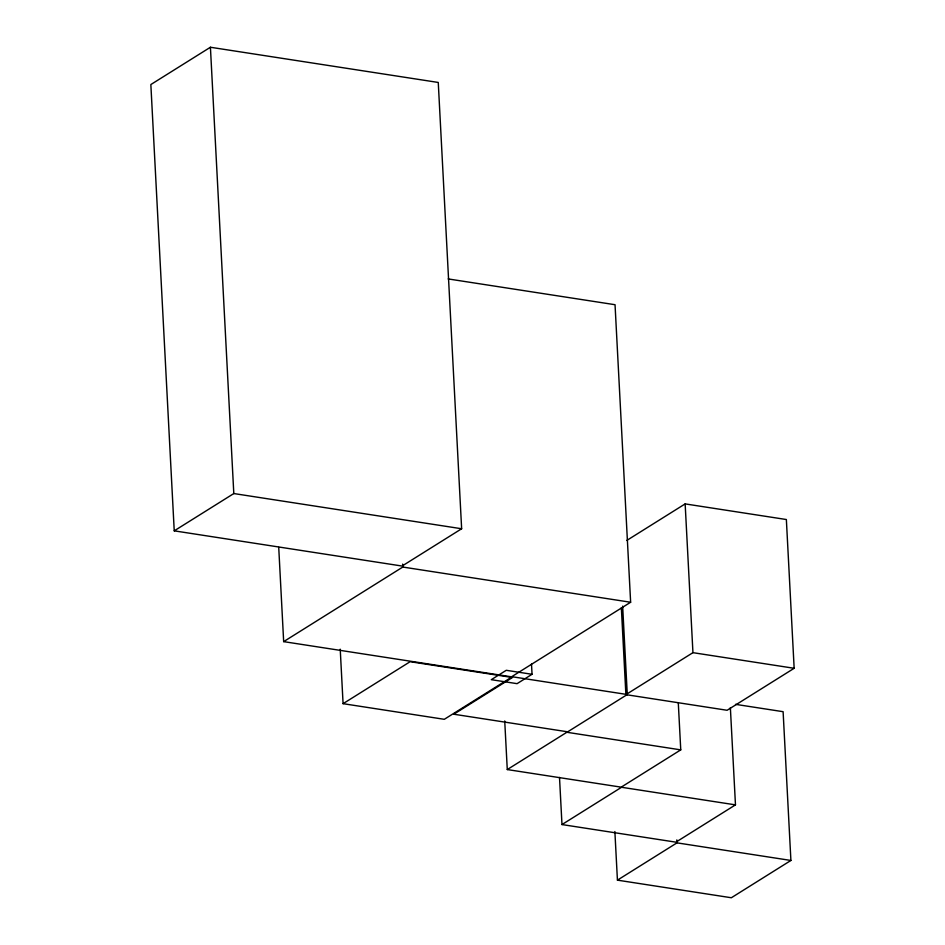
<?xml version="1.0" encoding="UTF-8"?>
<svg xmlns="http://www.w3.org/2000/svg" width="945" height="945" viewBox="0 0 945 945"><rect width="100%" height="100%" fill="white"/><g stroke="black" fill="none" stroke-linecap="round" stroke-linejoin="round"><path stroke-width="1.42" d="M210.416 47.25L150.846 84.542L174.234 530.842L402.086 566.043L461.644 528.751L438.256 82.451L210.416 47.25L233.805 493.55L174.234 530.842M278.728 547.368L283.665 641.631L402.794 567.047L630.634 602.248L615.041 304.715L448.154 278.929M343.082 703.671L410.13 661.701L511.339 677.329L444.292 719.31L343.082 703.671L340.224 649.18M626.795 540.434L685.149 503.898L786.358 519.526L794.154 668.292L727.107 710.274L625.897 694.634L621.349 607.73M630.634 602.248L511.505 676.833L283.665 641.631M532.047 674.293L517.069 683.66L491.294 679.679L506.272 670.3L532.047 674.293L531.503 664.051M625.897 694.634L692.945 652.664L794.154 668.292M504.724 720.964L507.276 769.561L566.835 732.269L680.754 749.869L678.286 702.737M627.279 694.528L567.709 731.82L453.789 714.219L513.359 676.927L627.279 694.528L622.649 606.147M680.754 749.869L621.196 787.161L507.276 769.561M559.511 777.428L561.98 824.56L621.55 787.268L735.47 804.868L730.367 707.651M735.47 804.868L675.899 842.16L561.98 824.56M614.876 831.541L617.428 880.149L676.986 842.857L790.906 860.458L783.11 711.691L735.529 704.344M790.906 860.458L731.347 897.75L617.428 880.149M233.805 493.55L461.644 528.751M685.149 503.898L692.945 652.664M676.833 839.916L676.986 842.857M402.641 564.106L402.794 567.047"/></g></svg>
